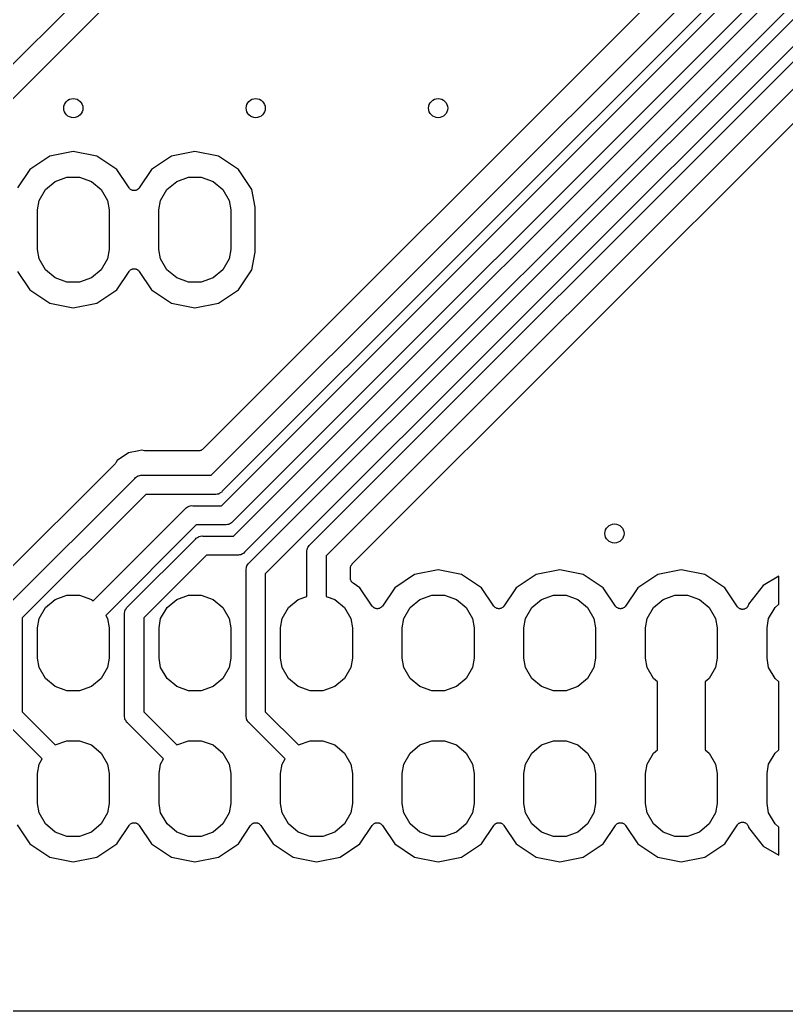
# Model space of a CAD drawing. Extents: x 106 to 188.7, y -135.7 to -88.7.
# Drawn here: x 158.9 to 174.91, y -135.71 to -115 of the extents above; entities that cross this region are included whole.
import ezdxf

# ---------------------------------------------------------------- set-up
doc = ezdxf.new("R2010")
doc.units = 0
doc.header["$MEASUREMENT"] = 0
doc.layers.add('BLACK', color=7, linetype='CONTINUOUS')

msp = doc.modelspace()

# ---------------------------------------------------------------- linework, layer by layer
at = {"layer": 'BLACK', "linetype": 'CONTINUOUS'}
for p, q in [((167.281, -107.397), (155.691, -118.987)), ((162.899, -124.514), (178.87, -108.543)), ((178.027, -108.667), (162.725, -123.969)), ((163.112, -125.149), (179.483, -108.778)), ((179.205, -108.773), (163.129, -124.849)), ((179.818, -109.009), (163.343, -125.484)), ((163.366, -125.784), (180.083, -109.067)), ((180.418, -109.298), (163.597, -126.119)), ((163.695, -126.344), (180.683, -109.356)), ((181.018, -109.587), (164.03, -126.575)), ((164.965, -125.963), (181.283, -109.645)), ((181.618, -109.876), (165.3, -126.194)), ((157.789, -117.608), (165.298, -110.098)), ((165.845, -126.367), (181.925, -110.287)), ((159.529, -117.845), (159.113, -118.123)), ((160.02, -117.748), (159.529, -117.845)), ((160.511, -117.845), (160.02, -117.748)), ((160.927, -118.123), (160.511, -117.845)), ((162.069, -117.845), (161.653, -118.123)), ((162.56, -117.748), (162.069, -117.845)), ((163.051, -117.845), (162.56, -117.748)), ((163.467, -118.123), (163.051, -117.845)), ((159.113, -118.123), (158.856, -118.508)), ((159.639, -118.371), (159.888, -118.28)), ((159.888, -118.28), (160.152, -118.28)), ((160.152, -118.28), (160.401, -118.371)), ((161.184, -118.508), (160.927, -118.123)), ((161.653, -118.123), (161.396, -118.508)), ((162.179, -118.371), (162.428, -118.28)), ((162.428, -118.28), (162.692, -118.28)), ((162.692, -118.28), (162.941, -118.371)), ((163.746, -118.54), (163.467, -118.123)), ((159.436, -118.541), (159.639, -118.371)), ((160.401, -118.371), (160.604, -118.541)), ((161.976, -118.541), (162.179, -118.371)), ((162.941, -118.371), (163.144, -118.541)), ((159.304, -118.77), (159.436, -118.541)), ((160.604, -118.541), (160.736, -118.77)), ((161.194, -118.518), (161.184, -118.508)), ((161.202, -118.529), (161.194, -118.518)), ((161.209, -118.534), (161.202, -118.529)), ((161.215, -118.54), (161.209, -118.534)), ((161.227, -118.546), (161.215, -118.54)), ((161.239, -118.554), (161.227, -118.546)), ((161.247, -118.556), (161.239, -118.554)), ((161.254, -118.559), (161.247, -118.556)), ((161.268, -118.561), (161.254, -118.559)), ((161.282, -118.564), (161.268, -118.561)), ((161.29, -118.563), (161.282, -118.564)), ((161.298, -118.564), (161.29, -118.563)), ((161.312, -118.561), (161.298, -118.564)), ((161.326, -118.559), (161.312, -118.561)), ((161.333, -118.556), (161.326, -118.559)), ((161.341, -118.554), (161.333, -118.556)), ((161.353, -118.546), (161.341, -118.554)), ((161.365, -118.54), (161.353, -118.546)), ((161.371, -118.534), (161.365, -118.54)), ((161.378, -118.529), (161.371, -118.534)), ((161.386, -118.518), (161.378, -118.529)), ((161.396, -118.508), (161.386, -118.518)), ((161.844, -118.77), (161.976, -118.541)), ((163.144, -118.541), (163.276, -118.77)), ((163.819, -118.907), (163.746, -118.54)), ((159.269, -118.965), (159.304, -118.77)), ((160.736, -118.77), (160.771, -118.965)), ((161.809, -118.965), (161.844, -118.77)), ((163.276, -118.77), (163.311, -118.965)), ((163.819, -119.853), (163.819, -118.907)), ((159.269, -119.795), (159.269, -118.965)), ((160.771, -118.965), (160.771, -119.795)), ((161.809, -119.795), (161.809, -118.965)), ((163.311, -118.965), (163.311, -119.795)), ((159.304, -119.99), (159.269, -119.795)), ((160.771, -119.795), (160.736, -119.99)), ((161.844, -119.99), (161.809, -119.795)), ((163.311, -119.795), (163.276, -119.99)), ((163.746, -120.22), (163.819, -119.853)), ((159.436, -120.219), (159.304, -119.99)), ((160.736, -119.99), (160.604, -120.219)), ((161.976, -120.219), (161.844, -119.99)), ((163.276, -119.99), (163.144, -120.219)), ((158.856, -120.252), (159.113, -120.637)), ((159.639, -120.389), (159.436, -120.219)), ((160.604, -120.219), (160.401, -120.389)), ((160.927, -120.637), (161.184, -120.252)), ((161.184, -120.252), (161.194, -120.242)), ((161.194, -120.242), (161.202, -120.231)), ((161.202, -120.231), (161.209, -120.226)), ((161.209, -120.226), (161.215, -120.22)), ((161.215, -120.22), (161.227, -120.214)), ((161.227, -120.214), (161.239, -120.206)), ((161.239, -120.206), (161.247, -120.204)), ((161.247, -120.204), (161.254, -120.201)), ((161.254, -120.201), (161.268, -120.199)), ((161.268, -120.199), (161.282, -120.196)), ((161.282, -120.196), (161.29, -120.197)), ((161.29, -120.197), (161.298, -120.196)), ((161.298, -120.196), (161.312, -120.199)), ((161.312, -120.199), (161.326, -120.201)), ((161.326, -120.201), (161.333, -120.204)), ((161.333, -120.204), (161.341, -120.206)), ((161.341, -120.206), (161.353, -120.214)), ((161.353, -120.214), (161.365, -120.22)), ((161.365, -120.22), (161.371, -120.226)), ((161.371, -120.226), (161.378, -120.231)), ((161.378, -120.231), (161.386, -120.242)), ((161.386, -120.242), (161.396, -120.252)), ((161.396, -120.252), (161.653, -120.637)), ((162.179, -120.389), (161.976, -120.219)), ((163.144, -120.219), (162.941, -120.389)), ((163.467, -120.637), (163.746, -120.22)), ((159.888, -120.48), (159.639, -120.389)), ((160.152, -120.48), (159.888, -120.48)), ((160.401, -120.389), (160.152, -120.48)), ((162.428, -120.48), (162.179, -120.389)), ((162.692, -120.48), (162.428, -120.48)), ((162.941, -120.389), (162.692, -120.48)), ((159.113, -120.637), (159.529, -120.915)), ((160.511, -120.915), (160.927, -120.637)), ((161.653, -120.637), (162.069, -120.915)), ((163.051, -120.915), (163.467, -120.637)), ((159.529, -120.915), (160.02, -121.012)), ((160.02, -121.012), (160.511, -120.915)), ((162.069, -120.915), (162.56, -121.012)), ((162.56, -121.012), (163.051, -120.915)), ((161.173, -124.047), (160.939, -124.204)), ((161.392, -124.004), (161.173, -124.047)), ((161.45, -123.992), (161.392, -124.004)), ((161.507, -124.004), (161.45, -123.992)), ((161.52, -124.004), (161.507, -124.004)), ((161.532, -124.006), (161.52, -124.004)), ((162.636, -124.006), (161.532, -124.006)), ((162.641, -124.005), (162.636, -124.006)), ((162.647, -124.006), (162.641, -124.005)), ((162.663, -124.001), (162.647, -124.006)), ((162.679, -123.998), (162.663, -124.001)), ((162.684, -123.996), (162.679, -123.998)), ((162.689, -123.994), (162.684, -123.996)), ((162.703, -123.985), (162.689, -123.994)), ((162.717, -123.976), (162.703, -123.985)), ((162.721, -123.972), (162.717, -123.976)), ((162.725, -123.969), (162.721, -123.972)), ((160.891, -124.272), (158.403, -126.759)), ((160.898, -124.261), (160.891, -124.272)), ((160.907, -124.252), (160.898, -124.261)), ((160.939, -124.204), (160.907, -124.252)), ((161.406, -124.519), (161.432, -124.512)), ((161.432, -124.512), (161.458, -124.514)), ((161.458, -124.514), (162.899, -124.514)), ((158.615, -127.266), (161.302, -124.579)), ((161.302, -124.579), (161.319, -124.558)), ((161.319, -124.558), (161.342, -124.545)), ((161.342, -124.545), (161.364, -124.53)), ((161.364, -124.53), (161.372, -124.528)), ((161.372, -124.528), (161.38, -124.523)), ((161.38, -124.523), (161.406, -124.519)), ((161.532, -124.914), (158.95, -127.496)), ((162.973, -124.914), (161.532, -124.914)), ((162.999, -124.916), (162.973, -124.914)), ((163.025, -124.909), (162.999, -124.916)), ((163.051, -124.905), (163.025, -124.909)), ((163.059, -124.9), (163.051, -124.905)), ((163.067, -124.898), (163.059, -124.9)), ((163.089, -124.883), (163.067, -124.898)), ((163.112, -124.87), (163.089, -124.883)), ((163.129, -124.849), (163.112, -124.87)), ((160.434, -127.138), (162.359, -125.214)), ((162.359, -125.214), (162.376, -125.193)), ((162.376, -125.193), (162.399, -125.18)), ((162.399, -125.18), (162.42, -125.165)), ((162.42, -125.165), (162.429, -125.163)), ((162.429, -125.163), (162.437, -125.158)), ((162.437, -125.158), (162.463, -125.154)), ((162.463, -125.154), (162.488, -125.147)), ((162.488, -125.147), (162.515, -125.149)), ((162.515, -125.149), (163.112, -125.149)), ((162.589, -125.549), (160.696, -127.442)), ((163.186, -125.549), (162.589, -125.549)), ((163.213, -125.551), (163.186, -125.549)), ((163.238, -125.544), (163.213, -125.551)), ((163.264, -125.54), (163.238, -125.544)), ((163.272, -125.535), (163.264, -125.54)), ((163.281, -125.533), (163.272, -125.535)), ((163.303, -125.518), (163.281, -125.533)), ((163.326, -125.505), (163.303, -125.518)), ((163.343, -125.484), (163.326, -125.505)), ((161.155, -127.266), (162.572, -125.849)), ((162.572, -125.849), (162.589, -125.828)), ((162.589, -125.828), (162.612, -125.815)), ((162.612, -125.815), (162.634, -125.8)), ((162.634, -125.8), (162.642, -125.798)), ((162.642, -125.798), (162.65, -125.793)), ((162.65, -125.793), (162.676, -125.789)), ((162.676, -125.789), (162.702, -125.782)), ((162.702, -125.782), (162.728, -125.784)), ((162.728, -125.784), (163.366, -125.784)), ((164.944, -125.98), (164.965, -125.963)), ((163.526, -126.17), (163.518, -126.175)), ((163.535, -126.168), (163.526, -126.17)), ((163.557, -126.153), (163.535, -126.168)), ((163.58, -126.14), (163.557, -126.153)), ((163.597, -126.119), (163.58, -126.14)), ((164.898, -126.093), (164.905, -126.068)), ((164.9, -126.12), (164.898, -126.093)), ((164.9, -127.045), (164.9, -126.12)), ((164.905, -126.068), (164.909, -126.042)), ((164.909, -126.042), (164.914, -126.034)), ((164.914, -126.034), (164.916, -126.025)), ((164.916, -126.025), (164.931, -126.003)), ((164.931, -126.003), (164.944, -125.98)), ((162.802, -126.184), (161.49, -127.496)), ((163.44, -126.184), (162.802, -126.184)), ((163.467, -126.186), (163.44, -126.184)), ((163.492, -126.179), (163.467, -126.186)), ((163.518, -126.175), (163.492, -126.179)), ((163.661, -126.384), (163.674, -126.361)), ((163.674, -126.361), (163.695, -126.344)), ((165.3, -126.194), (165.3, -127.045)), ((165.829, -126.39), (165.838, -126.375)), ((165.838, -126.375), (165.842, -126.372)), ((165.842, -126.372), (165.845, -126.367)), ((163.628, -126.474), (163.635, -126.449)), ((163.63, -126.501), (163.628, -126.474)), ((163.63, -129.531), (163.63, -126.501)), ((163.635, -126.449), (163.639, -126.423)), ((163.639, -126.423), (163.644, -126.415)), ((163.644, -126.415), (163.646, -126.406)), ((163.646, -126.406), (163.661, -126.384)), ((164.03, -126.575), (164.03, -129.457)), ((165.808, -126.446), (165.813, -126.43)), ((165.809, -126.451), (165.808, -126.446)), ((165.808, -126.457), (165.809, -126.451)), ((165.808, -126.662), (165.808, -126.457)), ((165.813, -126.43), (165.816, -126.413)), ((165.816, -126.413), (165.818, -126.409)), ((165.818, -126.409), (165.82, -126.403)), ((165.82, -126.403), (165.829, -126.39)), ((167.149, -126.585), (166.733, -126.863)), ((167.64, -126.487), (167.149, -126.585)), ((168.131, -126.585), (167.64, -126.487)), ((168.547, -126.863), (168.131, -126.585)), ((169.689, -126.585), (169.273, -126.863)), ((170.18, -126.487), (169.689, -126.585)), ((170.671, -126.585), (170.18, -126.487)), ((171.087, -126.863), (170.671, -126.585)), ((172.229, -126.585), (171.813, -126.863)), ((172.72, -126.487), (172.229, -126.585)), ((173.211, -126.585), (172.72, -126.487)), ((173.627, -126.863), (173.211, -126.585)), ((165.811, -126.68), (165.808, -126.662)), ((165.813, -126.698), (165.811, -126.68)), ((165.815, -126.702), (165.813, -126.698)), ((165.816, -126.706), (165.815, -126.702)), ((165.825, -126.721), (165.816, -126.706)), ((165.833, -126.737), (165.825, -126.721)), ((165.836, -126.74), (165.833, -126.737)), ((165.838, -126.744), (165.836, -126.74)), ((165.851, -126.755), (165.838, -126.744)), ((165.864, -126.768), (165.851, -126.755)), ((166.007, -126.863), (165.864, -126.768)), ((174.76, -126.625), (174.428, -126.815)), ((174.76, -127.21), (174.76, -126.625)), ((166.264, -127.248), (166.007, -126.863)), ((166.733, -126.863), (166.476, -127.248)), ((168.804, -127.248), (168.547, -126.863)), ((169.273, -126.863), (169.016, -127.248)), ((171.344, -127.248), (171.087, -126.863)), ((171.813, -126.863), (171.556, -127.248)), ((173.893, -127.261), (173.627, -126.863)), ((174.428, -126.815), (174.126, -127.206)), ((159.437, -127.28), (159.639, -127.11)), ((159.639, -127.11), (159.888, -127.02)), ((159.888, -127.02), (160.152, -127.02)), ((160.152, -127.02), (160.401, -127.11)), ((160.401, -127.11), (160.434, -127.138)), ((161.977, -127.28), (162.179, -127.11)), ((162.179, -127.11), (162.428, -127.02)), ((162.428, -127.02), (162.692, -127.02)), ((162.692, -127.02), (162.941, -127.11)), ((162.941, -127.11), (163.143, -127.28)), ((164.517, -127.28), (164.719, -127.11)), ((164.719, -127.11), (164.9, -127.045)), ((165.3, -127.045), (165.481, -127.11)), ((165.481, -127.11), (165.683, -127.28)), ((167.057, -127.28), (167.259, -127.11)), ((167.259, -127.11), (167.508, -127.02)), ((167.508, -127.02), (167.772, -127.02)), ((167.772, -127.02), (168.021, -127.11)), ((168.021, -127.11), (168.223, -127.28)), ((169.597, -127.28), (169.799, -127.11)), ((169.799, -127.11), (170.048, -127.02)), ((170.048, -127.02), (170.312, -127.02)), ((170.312, -127.02), (170.561, -127.11)), ((170.561, -127.11), (170.763, -127.28)), ((172.137, -127.28), (172.339, -127.11)), ((172.339, -127.11), (172.588, -127.02)), ((172.588, -127.02), (172.852, -127.02)), ((172.852, -127.02), (173.101, -127.11)), ((173.101, -127.11), (173.303, -127.28)), ((174.126, -127.206), (174.121, -127.224)), ((159.304, -127.51), (159.437, -127.28)), ((161.088, -127.396), (161.095, -127.37)), ((161.09, -127.422), (161.088, -127.396)), ((161.095, -127.37), (161.099, -127.344)), ((161.099, -127.344), (161.104, -127.336)), ((161.104, -127.336), (161.106, -127.328)), ((161.106, -127.328), (161.121, -127.306)), ((161.121, -127.306), (161.134, -127.283)), ((161.134, -127.283), (161.155, -127.266)), ((161.844, -127.51), (161.977, -127.28)), ((163.143, -127.28), (163.276, -127.51)), ((164.384, -127.51), (164.517, -127.28)), ((165.683, -127.28), (165.816, -127.51)), ((166.274, -127.258), (166.264, -127.248)), ((166.282, -127.269), (166.274, -127.258)), ((166.289, -127.274), (166.282, -127.269)), ((166.295, -127.28), (166.289, -127.274)), ((166.307, -127.286), (166.295, -127.28)), ((166.319, -127.294), (166.307, -127.286)), ((166.327, -127.296), (166.319, -127.294)), ((166.334, -127.3), (166.327, -127.296)), ((166.348, -127.301), (166.334, -127.3)), ((166.362, -127.304), (166.348, -127.301)), ((166.37, -127.304), (166.362, -127.304)), ((166.378, -127.304), (166.37, -127.304)), ((166.392, -127.301), (166.378, -127.304)), ((166.406, -127.3), (166.392, -127.301)), ((166.413, -127.296), (166.406, -127.3)), ((166.421, -127.294), (166.413, -127.296)), ((166.433, -127.286), (166.421, -127.294)), ((166.445, -127.28), (166.433, -127.286)), ((166.451, -127.274), (166.445, -127.28)), ((166.458, -127.269), (166.451, -127.274)), ((166.466, -127.258), (166.458, -127.269)), ((166.476, -127.248), (166.466, -127.258)), ((166.924, -127.51), (167.057, -127.28)), ((168.223, -127.28), (168.356, -127.51)), ((168.814, -127.258), (168.804, -127.248)), ((168.822, -127.269), (168.814, -127.258)), ((168.829, -127.274), (168.822, -127.269)), ((168.835, -127.28), (168.829, -127.274)), ((168.847, -127.286), (168.835, -127.28)), ((168.859, -127.294), (168.847, -127.286)), ((168.867, -127.296), (168.859, -127.294)), ((168.874, -127.3), (168.867, -127.296)), ((168.888, -127.301), (168.874, -127.3)), ((168.902, -127.304), (168.888, -127.301)), ((168.91, -127.304), (168.902, -127.304)), ((168.918, -127.304), (168.91, -127.304)), ((168.932, -127.301), (168.918, -127.304)), ((168.946, -127.3), (168.932, -127.301)), ((168.953, -127.296), (168.946, -127.3)), ((168.961, -127.294), (168.953, -127.296)), ((168.973, -127.286), (168.961, -127.294)), ((168.985, -127.28), (168.973, -127.286)), ((168.991, -127.274), (168.985, -127.28)), ((168.998, -127.269), (168.991, -127.274)), ((169.006, -127.258), (168.998, -127.269)), ((169.016, -127.248), (169.006, -127.258)), ((169.464, -127.51), (169.597, -127.28)), ((170.763, -127.28), (170.896, -127.51)), ((171.354, -127.258), (171.344, -127.248)), ((171.362, -127.269), (171.354, -127.258)), ((171.369, -127.274), (171.362, -127.269)), ((171.375, -127.28), (171.369, -127.274)), ((171.387, -127.286), (171.375, -127.28)), ((171.399, -127.294), (171.387, -127.286)), ((171.407, -127.296), (171.399, -127.294)), ((171.414, -127.3), (171.407, -127.296)), ((171.428, -127.301), (171.414, -127.3)), ((171.442, -127.304), (171.428, -127.301)), ((171.45, -127.304), (171.442, -127.304)), ((171.458, -127.304), (171.45, -127.304)), ((171.472, -127.301), (171.458, -127.304)), ((171.486, -127.3), (171.472, -127.301)), ((171.493, -127.296), (171.486, -127.3)), ((171.501, -127.294), (171.493, -127.296)), ((171.513, -127.286), (171.501, -127.294)), ((171.525, -127.28), (171.513, -127.286)), ((171.531, -127.274), (171.525, -127.28)), ((171.538, -127.269), (171.531, -127.274)), ((171.546, -127.258), (171.538, -127.269)), ((171.556, -127.248), (171.546, -127.258)), ((172.004, -127.51), (172.137, -127.28)), ((173.303, -127.28), (173.436, -127.51)), ((173.901, -127.27), (173.893, -127.261)), ((173.908, -127.28), (173.901, -127.27)), ((173.917, -127.286), (173.908, -127.28)), ((173.923, -127.293), (173.917, -127.286)), ((173.934, -127.298), (173.923, -127.293)), ((173.944, -127.305), (173.934, -127.298)), ((173.954, -127.308), (173.944, -127.305)), ((173.963, -127.312), (173.954, -127.308)), ((173.975, -127.314), (173.963, -127.312)), ((173.987, -127.317), (173.975, -127.314)), ((173.997, -127.316), (173.987, -127.317)), ((174.007, -127.317), (173.997, -127.316)), ((174.019, -127.314), (174.007, -127.317)), ((174.031, -127.313), (174.019, -127.314)), ((174.04, -127.309), (174.031, -127.313)), ((174.05, -127.307), (174.04, -127.309)), ((174.06, -127.3), (174.05, -127.307)), ((174.071, -127.295), (174.06, -127.3)), ((174.078, -127.288), (174.071, -127.295)), ((174.086, -127.282), (174.078, -127.288)), ((174.094, -127.272), (174.086, -127.282)), ((174.102, -127.264), (174.094, -127.272)), ((174.107, -127.255), (174.102, -127.264)), ((174.112, -127.247), (174.107, -127.255)), ((174.116, -127.235), (174.112, -127.247)), ((174.121, -127.224), (174.116, -127.235)), ((174.544, -127.51), (174.677, -127.28)), ((174.677, -127.28), (174.76, -127.21)), ((158.95, -127.496), (158.95, -129.457)), ((159.27, -127.704), (159.304, -127.51)), ((160.696, -127.442), (160.736, -127.51)), ((160.736, -127.51), (160.77, -127.704)), ((161.09, -129.531), (161.09, -127.422)), ((161.49, -127.496), (161.49, -129.457)), ((161.81, -127.704), (161.844, -127.51)), ((163.276, -127.51), (163.31, -127.704)), ((164.35, -127.704), (164.384, -127.51)), ((165.816, -127.51), (165.85, -127.704)), ((166.89, -127.704), (166.924, -127.51)), ((168.356, -127.51), (168.39, -127.704)), ((169.43, -127.704), (169.464, -127.51)), ((170.896, -127.51), (170.93, -127.704)), ((171.97, -127.704), (172.004, -127.51)), ((173.436, -127.51), (173.47, -127.704)), ((174.51, -127.704), (174.544, -127.51)), ((159.27, -128.336), (159.27, -127.704)), ((160.77, -127.704), (160.77, -128.336)), ((161.81, -128.336), (161.81, -127.704)), ((163.31, -127.704), (163.31, -128.336)), ((164.35, -128.336), (164.35, -127.704)), ((165.85, -127.704), (165.85, -128.336)), ((166.89, -128.336), (166.89, -127.704)), ((168.39, -127.704), (168.39, -128.336)), ((169.43, -128.336), (169.43, -127.704)), ((170.93, -127.704), (170.93, -128.336)), ((171.97, -128.336), (171.97, -127.704)), ((173.47, -127.704), (173.47, -128.336)), ((174.51, -128.336), (174.51, -127.704)), ((159.304, -128.53), (159.27, -128.336)), ((160.77, -128.336), (160.736, -128.53)), ((161.844, -128.53), (161.81, -128.336)), ((163.31, -128.336), (163.276, -128.53)), ((164.384, -128.53), (164.35, -128.336)), ((165.85, -128.336), (165.816, -128.53)), ((166.924, -128.53), (166.89, -128.336)), ((168.39, -128.336), (168.356, -128.53)), ((169.464, -128.53), (169.43, -128.336)), ((170.93, -128.336), (170.896, -128.53)), ((172.004, -128.53), (171.97, -128.336)), ((173.47, -128.336), (173.436, -128.53)), ((174.544, -128.53), (174.51, -128.336)), ((159.437, -128.76), (159.304, -128.53)), ((160.736, -128.53), (160.603, -128.76)), ((161.977, -128.76), (161.844, -128.53)), ((163.276, -128.53), (163.143, -128.76)), ((164.517, -128.76), (164.384, -128.53)), ((165.816, -128.53), (165.683, -128.76)), ((167.057, -128.76), (166.924, -128.53)), ((168.356, -128.53), (168.223, -128.76)), ((169.597, -128.76), (169.464, -128.53)), ((170.896, -128.53), (170.763, -128.76)), ((172.137, -128.76), (172.004, -128.53)), ((173.436, -128.53), (173.303, -128.76)), ((174.677, -128.76), (174.544, -128.53)), ((159.639, -128.93), (159.437, -128.76)), ((160.603, -128.76), (160.401, -128.93)), ((162.179, -128.93), (161.977, -128.76)), ((163.143, -128.76), (162.941, -128.93)), ((164.719, -128.93), (164.517, -128.76)), ((165.683, -128.76), (165.481, -128.93)), ((167.259, -128.93), (167.057, -128.76)), ((168.223, -128.76), (168.021, -128.93)), ((169.799, -128.93), (169.597, -128.76)), ((170.763, -128.76), (170.561, -128.93)), ((172.22, -128.83), (172.137, -128.76)), ((172.22, -130.25), (172.22, -128.83)), ((173.303, -128.76), (173.22, -128.83)), ((173.22, -128.83), (173.22, -130.25)), ((174.76, -128.83), (174.677, -128.76)), ((174.76, -130.25), (174.76, -128.83)), ((159.888, -129.02), (159.639, -128.93)), ((160.152, -129.02), (159.888, -129.02)), ((160.401, -128.93), (160.152, -129.02)), ((162.428, -129.02), (162.179, -128.93)), ((162.692, -129.02), (162.428, -129.02)), ((162.941, -128.93), (162.692, -129.02)), ((164.968, -129.02), (164.719, -128.93)), ((165.232, -129.02), (164.968, -129.02)), ((165.481, -128.93), (165.232, -129.02)), ((167.508, -129.02), (167.259, -128.93)), ((167.772, -129.02), (167.508, -129.02)), ((168.021, -128.93), (167.772, -129.02)), ((170.048, -129.02), (169.799, -128.93)), ((170.312, -129.02), (170.048, -129.02)), ((170.561, -128.93), (170.312, -129.02)), ((158.95, -129.457), (159.642, -130.149)), ((161.49, -129.457), (162.182, -130.149)), ((164.03, -129.457), (164.722, -130.149)), ((159.367, -130.44), (158.615, -129.688)), ((161.088, -129.558), (161.09, -129.531)), ((161.095, -129.583), (161.088, -129.558)), ((161.099, -129.609), (161.095, -129.583)), ((161.104, -129.617), (161.099, -129.609)), ((161.106, -129.626), (161.104, -129.617)), ((161.121, -129.648), (161.106, -129.626)), ((161.134, -129.671), (161.121, -129.648)), ((161.155, -129.688), (161.134, -129.671)), ((161.907, -130.44), (161.155, -129.688)), ((163.628, -129.558), (163.63, -129.531)), ((163.635, -129.583), (163.628, -129.558)), ((163.639, -129.609), (163.635, -129.583)), ((163.644, -129.617), (163.639, -129.609)), ((163.646, -129.626), (163.644, -129.617)), ((163.661, -129.648), (163.646, -129.626)), ((163.674, -129.671), (163.661, -129.648)), ((163.695, -129.688), (163.674, -129.671)), ((164.447, -130.44), (163.695, -129.688)), ((159.642, -130.149), (159.888, -130.06)), ((159.888, -130.06), (160.152, -130.06)), ((160.152, -130.06), (160.401, -130.15)), ((162.182, -130.149), (162.428, -130.06)), ((162.428, -130.06), (162.692, -130.06)), ((162.692, -130.06), (162.941, -130.15)), ((164.722, -130.149), (164.968, -130.06)), ((164.968, -130.06), (165.232, -130.06)), ((165.232, -130.06), (165.481, -130.15)), ((167.259, -130.15), (167.508, -130.06)), ((167.508, -130.06), (167.772, -130.06)), ((167.772, -130.06), (168.021, -130.15)), ((169.799, -130.15), (170.048, -130.06)), ((170.048, -130.06), (170.312, -130.06)), ((170.312, -130.06), (170.561, -130.15)), ((160.401, -130.15), (160.603, -130.32)), ((162.941, -130.15), (163.143, -130.32)), ((165.481, -130.15), (165.683, -130.32)), ((167.057, -130.32), (167.259, -130.15)), ((168.021, -130.15), (168.223, -130.32)), ((169.597, -130.32), (169.799, -130.15)), ((170.561, -130.15), (170.763, -130.32)), ((172.137, -130.32), (172.22, -130.25)), ((173.22, -130.25), (173.303, -130.32)), ((174.677, -130.32), (174.76, -130.25)), ((159.304, -130.55), (159.367, -130.44)), ((160.603, -130.32), (160.736, -130.55)), ((161.844, -130.55), (161.907, -130.44)), ((163.143, -130.32), (163.276, -130.55)), ((164.384, -130.55), (164.447, -130.44)), ((165.683, -130.32), (165.816, -130.55)), ((166.924, -130.55), (167.057, -130.32)), ((168.223, -130.32), (168.356, -130.55)), ((169.464, -130.55), (169.597, -130.32)), ((170.763, -130.32), (170.896, -130.55)), ((172.004, -130.55), (172.137, -130.32)), ((173.303, -130.32), (173.436, -130.55)), ((174.544, -130.55), (174.677, -130.32)), ((159.27, -130.744), (159.304, -130.55)), ((160.736, -130.55), (160.77, -130.744)), ((161.81, -130.744), (161.844, -130.55)), ((163.276, -130.55), (163.31, -130.744)), ((164.35, -130.744), (164.384, -130.55)), ((165.816, -130.55), (165.85, -130.744)), ((166.89, -130.744), (166.924, -130.55)), ((168.356, -130.55), (168.39, -130.744)), ((169.43, -130.744), (169.464, -130.55)), ((170.896, -130.55), (170.93, -130.744)), ((171.97, -130.744), (172.004, -130.55)), ((173.436, -130.55), (173.47, -130.744)), ((174.51, -130.744), (174.544, -130.55)), ((159.27, -131.376), (159.27, -130.744)), ((160.77, -130.744), (160.77, -131.376)), ((161.81, -131.376), (161.81, -130.744)), ((163.31, -130.744), (163.31, -131.376)), ((164.35, -131.376), (164.35, -130.744)), ((165.85, -130.744), (165.85, -131.376)), ((166.89, -131.376), (166.89, -130.744)), ((168.39, -130.744), (168.39, -131.376)), ((169.43, -131.376), (169.43, -130.744)), ((170.93, -130.744), (170.93, -131.376)), ((171.97, -131.376), (171.97, -130.744)), ((173.47, -130.744), (173.47, -131.376)), ((174.51, -131.376), (174.51, -130.744)), ((159.304, -131.57), (159.27, -131.376)), ((160.77, -131.376), (160.736, -131.57)), ((161.844, -131.57), (161.81, -131.376)), ((163.31, -131.376), (163.276, -131.57)), ((164.384, -131.57), (164.35, -131.376)), ((165.85, -131.376), (165.816, -131.57)), ((166.924, -131.57), (166.89, -131.376)), ((168.39, -131.376), (168.356, -131.57)), ((169.464, -131.57), (169.43, -131.376)), ((170.93, -131.376), (170.896, -131.57)), ((172.004, -131.57), (171.97, -131.376)), ((173.47, -131.376), (173.436, -131.57)), ((174.544, -131.57), (174.51, -131.376)), ((159.437, -131.8), (159.304, -131.57)), ((160.736, -131.57), (160.603, -131.8)), ((161.977, -131.8), (161.844, -131.57)), ((163.276, -131.57), (163.143, -131.8)), ((164.517, -131.8), (164.384, -131.57)), ((165.816, -131.57), (165.683, -131.8)), ((167.057, -131.8), (166.924, -131.57)), ((168.356, -131.57), (168.223, -131.8)), ((169.597, -131.8), (169.464, -131.57)), ((170.896, -131.57), (170.763, -131.8)), ((172.137, -131.8), (172.004, -131.57)), ((173.436, -131.57), (173.303, -131.8)), ((173.975, -131.766), (173.987, -131.763)), ((173.987, -131.763), (173.997, -131.764)), ((173.997, -131.764), (174.007, -131.763)), ((174.007, -131.763), (174.019, -131.766)), ((174.677, -131.8), (174.544, -131.57)), ((158.847, -131.819), (159.113, -132.217)), ((159.639, -131.97), (159.437, -131.8)), ((159.888, -132.06), (159.639, -131.97)), ((160.401, -131.97), (160.152, -132.06)), ((160.603, -131.8), (160.401, -131.97)), ((160.927, -132.217), (161.184, -131.832)), ((161.184, -131.832), (161.194, -131.822)), ((161.194, -131.822), (161.202, -131.811)), ((161.202, -131.811), (161.209, -131.806)), ((161.209, -131.806), (161.215, -131.8)), ((161.215, -131.8), (161.227, -131.794)), ((161.227, -131.794), (161.239, -131.786)), ((161.239, -131.786), (161.247, -131.784)), ((161.247, -131.784), (161.254, -131.78)), ((161.254, -131.78), (161.268, -131.779)), ((161.268, -131.779), (161.282, -131.776)), ((161.282, -131.776), (161.29, -131.776)), ((161.29, -131.776), (161.298, -131.776)), ((161.298, -131.776), (161.312, -131.779)), ((161.312, -131.779), (161.326, -131.78)), ((161.326, -131.78), (161.333, -131.784)), ((161.333, -131.784), (161.341, -131.786)), ((161.341, -131.786), (161.353, -131.794)), ((161.353, -131.794), (161.365, -131.8)), ((161.365, -131.8), (161.371, -131.806)), ((161.371, -131.806), (161.378, -131.811)), ((161.378, -131.811), (161.386, -131.822)), ((161.386, -131.822), (161.396, -131.832)), ((161.396, -131.832), (161.653, -132.217)), ((162.179, -131.97), (161.977, -131.8)), ((162.428, -132.06), (162.179, -131.97)), ((162.941, -131.97), (162.692, -132.06)), ((163.143, -131.8), (162.941, -131.97)), ((163.467, -132.217), (163.724, -131.832)), ((163.724, -131.832), (163.734, -131.822)), ((163.734, -131.822), (163.742, -131.811)), ((163.742, -131.811), (163.749, -131.806)), ((163.749, -131.806), (163.755, -131.8)), ((163.755, -131.8), (163.767, -131.794)), ((163.767, -131.794), (163.779, -131.786)), ((163.779, -131.786), (163.787, -131.784)), ((163.787, -131.784), (163.794, -131.78)), ((163.794, -131.78), (163.808, -131.779)), ((163.808, -131.779), (163.822, -131.776)), ((163.822, -131.776), (163.83, -131.776)), ((163.83, -131.776), (163.838, -131.776)), ((163.838, -131.776), (163.852, -131.779)), ((163.852, -131.779), (163.866, -131.78)), ((163.866, -131.78), (163.873, -131.784)), ((163.873, -131.784), (163.881, -131.786)), ((163.881, -131.786), (163.893, -131.794)), ((163.893, -131.794), (163.905, -131.8)), ((163.905, -131.8), (163.911, -131.806)), ((163.911, -131.806), (163.918, -131.811)), ((163.918, -131.811), (163.926, -131.822)), ((163.926, -131.822), (163.936, -131.832)), ((163.936, -131.832), (164.193, -132.217)), ((164.719, -131.97), (164.517, -131.8)), ((164.968, -132.06), (164.719, -131.97)), ((165.481, -131.97), (165.232, -132.06)), ((165.683, -131.8), (165.481, -131.97)), ((166.007, -132.217), (166.264, -131.832)), ((166.264, -131.832), (166.274, -131.822)), ((166.274, -131.822), (166.282, -131.811)), ((166.282, -131.811), (166.289, -131.806)), ((166.289, -131.806), (166.295, -131.8)), ((166.295, -131.8), (166.307, -131.794)), ((166.307, -131.794), (166.319, -131.786)), ((166.319, -131.786), (166.327, -131.784)), ((166.327, -131.784), (166.334, -131.78)), ((166.334, -131.78), (166.348, -131.779)), ((166.348, -131.779), (166.362, -131.776)), ((166.362, -131.776), (166.37, -131.776)), ((166.37, -131.776), (166.378, -131.776)), ((166.378, -131.776), (166.392, -131.779)), ((166.392, -131.779), (166.406, -131.78)), ((166.406, -131.78), (166.413, -131.784)), ((166.413, -131.784), (166.421, -131.786)), ((166.421, -131.786), (166.433, -131.794)), ((166.433, -131.794), (166.445, -131.8)), ((166.445, -131.8), (166.451, -131.806)), ((166.451, -131.806), (166.458, -131.811)), ((166.458, -131.811), (166.466, -131.822)), ((166.466, -131.822), (166.476, -131.832)), ((166.476, -131.832), (166.733, -132.217)), ((167.259, -131.97), (167.057, -131.8)), ((167.508, -132.06), (167.259, -131.97)), ((168.021, -131.97), (167.772, -132.06)), ((168.223, -131.8), (168.021, -131.97)), ((168.547, -132.217), (168.804, -131.832)), ((168.804, -131.832), (168.814, -131.822)), ((168.814, -131.822), (168.822, -131.811)), ((168.822, -131.811), (168.829, -131.806)), ((168.829, -131.806), (168.835, -131.8)), ((168.835, -131.8), (168.847, -131.794)), ((168.847, -131.794), (168.859, -131.786)), ((168.859, -131.786), (168.867, -131.784)), ((168.867, -131.784), (168.874, -131.78)), ((168.874, -131.78), (168.888, -131.779)), ((168.888, -131.779), (168.902, -131.776)), ((168.902, -131.776), (168.91, -131.776)), ((168.91, -131.776), (168.918, -131.776)), ((168.918, -131.776), (168.932, -131.779)), ((168.932, -131.779), (168.946, -131.78)), ((168.946, -131.78), (168.953, -131.784)), ((168.953, -131.784), (168.961, -131.786)), ((168.961, -131.786), (168.973, -131.794)), ((168.973, -131.794), (168.985, -131.8)), ((168.985, -131.8), (168.991, -131.806)), ((168.991, -131.806), (168.998, -131.811)), ((168.998, -131.811), (169.006, -131.822)), ((169.006, -131.822), (169.016, -131.832)), ((169.016, -131.832), (169.273, -132.217)), ((169.799, -131.97), (169.597, -131.8)), ((170.048, -132.06), (169.799, -131.97)), ((170.561, -131.97), (170.312, -132.06)), ((170.763, -131.8), (170.561, -131.97)), ((171.087, -132.217), (171.344, -131.832)), ((171.344, -131.832), (171.354, -131.822)), ((171.354, -131.822), (171.362, -131.811)), ((171.362, -131.811), (171.369, -131.806)), ((171.369, -131.806), (171.375, -131.8)), ((171.375, -131.8), (171.387, -131.794)), ((171.387, -131.794), (171.399, -131.786)), ((171.399, -131.786), (171.407, -131.784)), ((171.407, -131.784), (171.414, -131.78)), ((171.414, -131.78), (171.428, -131.779)), ((171.428, -131.779), (171.442, -131.776)), ((171.442, -131.776), (171.45, -131.776)), ((171.45, -131.776), (171.458, -131.776)), ((171.458, -131.776), (171.472, -131.779)), ((171.472, -131.779), (171.486, -131.78)), ((171.486, -131.78), (171.493, -131.784)), ((171.493, -131.784), (171.501, -131.786)), ((171.501, -131.786), (171.513, -131.794)), ((171.513, -131.794), (171.525, -131.8)), ((171.525, -131.8), (171.531, -131.806)), ((171.531, -131.806), (171.538, -131.811)), ((171.538, -131.811), (171.546, -131.822)), ((171.546, -131.822), (171.556, -131.832)), ((171.556, -131.832), (171.813, -132.217)), ((172.339, -131.97), (172.137, -131.8)), ((172.588, -132.06), (172.339, -131.97)), ((173.101, -131.97), (172.852, -132.06)), ((173.303, -131.8), (173.101, -131.97)), ((173.627, -132.217), (173.893, -131.819)), ((173.893, -131.819), (173.901, -131.81)), ((173.901, -131.81), (173.908, -131.8)), ((173.908, -131.8), (173.917, -131.794)), ((173.917, -131.794), (173.923, -131.787)), ((173.923, -131.787), (173.934, -131.782)), ((173.934, -131.782), (173.944, -131.775)), ((173.944, -131.775), (173.954, -131.772)), ((173.954, -131.772), (173.963, -131.768)), ((173.963, -131.768), (173.975, -131.766)), ((174.019, -131.766), (174.031, -131.767)), ((174.031, -131.767), (174.04, -131.771)), ((174.04, -131.771), (174.05, -131.773)), ((174.05, -131.773), (174.06, -131.78)), ((174.06, -131.78), (174.071, -131.785)), ((174.071, -131.785), (174.078, -131.792)), ((174.078, -131.792), (174.086, -131.798)), ((174.086, -131.798), (174.094, -131.808)), ((174.094, -131.808), (174.102, -131.816)), ((174.102, -131.816), (174.107, -131.825)), ((174.107, -131.825), (174.112, -131.833)), ((174.112, -131.833), (174.116, -131.845)), ((174.116, -131.845), (174.121, -131.856)), ((174.121, -131.856), (174.126, -131.874)), ((174.126, -131.874), (174.428, -132.265)), ((174.76, -131.87), (174.677, -131.8)), ((174.76, -132.455), (174.76, -131.87)), ((160.152, -132.06), (159.888, -132.06)), ((162.692, -132.06), (162.428, -132.06)), ((165.232, -132.06), (164.968, -132.06)), ((167.772, -132.06), (167.508, -132.06)), ((170.312, -132.06), (170.048, -132.06)), ((172.852, -132.06), (172.588, -132.06)), ((159.113, -132.217), (159.529, -132.495)), ((160.511, -132.495), (160.927, -132.217)), ((161.653, -132.217), (162.069, -132.495)), ((163.051, -132.495), (163.467, -132.217)), ((164.193, -132.217), (164.609, -132.495)), ((165.591, -132.495), (166.007, -132.217)), ((166.733, -132.217), (167.149, -132.495)), ((168.131, -132.495), (168.547, -132.217)), ((169.273, -132.217), (169.689, -132.495)), ((170.671, -132.495), (171.087, -132.217)), ((171.813, -132.217), (172.229, -132.495)), ((173.211, -132.495), (173.627, -132.217)), ((174.428, -132.265), (174.76, -132.455)), ((159.529, -132.495), (160.02, -132.593)), ((160.02, -132.593), (160.511, -132.495)), ((162.069, -132.495), (162.56, -132.593)), ((162.56, -132.593), (163.051, -132.495)), ((164.609, -132.495), (165.1, -132.593)), ((165.1, -132.593), (165.591, -132.495)), ((167.149, -132.495), (167.64, -132.593)), ((167.64, -132.593), (168.131, -132.495)), ((169.689, -132.495), (170.18, -132.593)), ((170.18, -132.593), (170.671, -132.495)), ((172.229, -132.495), (172.72, -132.593)), ((172.72, -132.593), (173.211, -132.495)), ((187.93, -135.713), (106.74, -135.713))]:
    msp.add_line(p, q, dxfattribs=at)
at = {"layer": 'BLACK'}
for centre in [(160.02, -116.84), (163.83, -116.84), (167.64, -116.84), (171.323, -125.73)]:
    msp.add_circle(centre, 0.2, dxfattribs=at)

doc.saveas('drawing.dxf')
